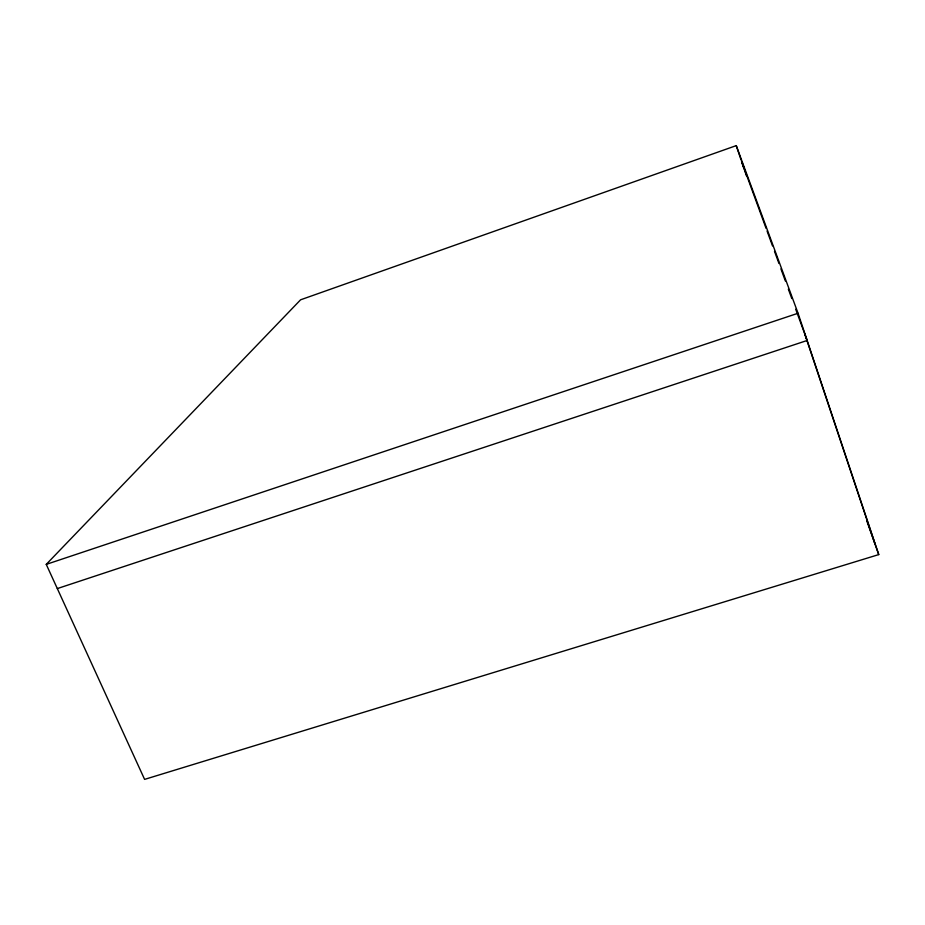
<?xml version="1.0" encoding="UTF-8"?>
<svg xmlns="http://www.w3.org/2000/svg" width="925" height="925" viewBox="0 0 925 925"><rect width="100%" height="100%" fill="white"/><g stroke="black" fill="none" stroke-linecap="round" stroke-linejoin="round"><path stroke-width="1.39" d="M46.25 564.377L300.59 299.804L736.265 145.618L798.044 313.251L878.75 554.595L144.601 779.382L46.25 564.377L798.044 313.251M57.315 588.577L807.155 340.481L795.72 309.262M766.085 228.371L741.538 161.355L743.827 168.177M767.079 231.065L772.514 245.911M774.491 251.311L778.942 263.463M780.92 268.863L785.371 281.003M788.331 289.109L791.8 298.555M866.956 521.411L878.75 554.595M804.646 333.647L875.166 544.524M742.359 163.586L746.463 175.843M736.265 145.618L741.098 160.037"/></g></svg>
